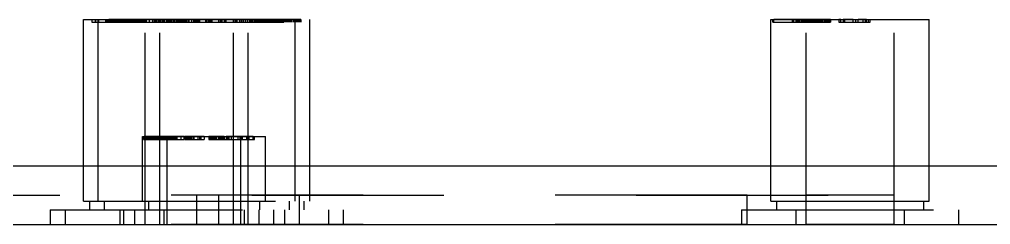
# Model space of a CAD drawing. Header units: millimetres. Extents: x 1262 to 3787, y 0 to 841.
# Drawn here: x 2846.92 to 2880, y 627.16 to 634.16 of the extents above; entities that cross this region are included whole.
import ezdxf

# ---------------------------------------------------------------- set-up
doc = ezdxf.new("R2010")
doc.units = ezdxf.units.MM
doc.header["$LTSCALE"] = 65.395
doc.linetypes.add('HIDDEN', pattern=[0.2, 0.1, -0.1])
doc.layers.get('0').update_dxf_attribs({"linetype": 'CONTINUOUS'})
doc.layers.add('02___PRT_ALL_AXES', color=7, linetype='CONTINUOUS')
doc.layers.add('DEFAULT_2', color=8, linetype='HIDDEN')

msp = doc.modelspace()

# ---------------------------------------------------------------- linework, layer by layer
at = {"color": 3, "linetype": 'Continuous'}
for p, q in [((2749.21, 629.158), (3161.21, 629.158)), ((2750.21, 627.158), (2951.426, 627.158))]:
    msp.add_line(p, q, dxfattribs=at)
at = {"layer": '02___PRT_ALL_AXES', "color": 8, "linetype": 'HIDDEN'}
for p, q in [((2849.11, 627.958), (2849.11, 634.158)), ((2849.11, 634.158), (2856.81, 634.158)), ((2849.61, 627.958), (2849.61, 634.158)), ((2851.21, 627.158), (2851.21, 634.158)), ((2851.71, 627.158), (2851.71, 634.158)), ((2854.21, 627.158), (2854.21, 634.158)), ((2854.71, 627.158), (2854.71, 634.158)), ((2856.31, 627.958), (2856.31, 634.158)), ((2856.81, 627.958), (2856.81, 634.158)), ((2872.51, 627.958), (2872.51, 634.158)), ((2872.51, 634.158), (2877.91, 634.158)), ((2873.71, 627.158), (2873.71, 634.158)), ((2876.71, 627.158), (2876.71, 634.158)), ((2877.91, 627.958), (2877.91, 634.158)), ((2851.12, 627.958), (2851.12, 630.158)), ((2851.12, 630.158), (2855.3, 630.158)), ((2851.96, 627.158), (2851.96, 630.158)), ((2854.46, 627.158), (2854.46, 630.158)), ((2855.3, 627.958), (2855.3, 630.158)), ((2871.71, 628.158), (2851.21, 628.158)), ((2852.96, 627.158), (2852.96, 628.158)), ((2853.71, 627.158), (2853.71, 628.158)), ((2856.46, 627.158), (2856.46, 628.158)), ((2871.71, 627.158), (2871.71, 628.158)), ((2876.71, 628.158), (2873.71, 628.158)), ((2871.71, 627.158), (2851.21, 627.158)), ((2876.71, 627.158), (2873.71, 627.158))]:
    msp.add_line(p, q, dxfattribs=at)
at = {"layer": 'DEFAULT_2', "color": 8, "linetype": 'HIDDEN'}
for p, q in [((2849.11, 627.958), (2849.11, 634.158)), ((2849.393, 634.158), (2849.393, 634.058)), ((2856.51, 634.158), (2849.393, 634.158)), ((2849.393, 634.058), (2856.51, 634.058)), ((2849.498, 634.158), (2849.498, 634.058)), ((2849.515, 634.158), (2849.515, 634.058)), ((2849.592, 634.158), (2849.592, 634.058)), ((2849.61, 627.958), (2849.61, 634.158)), ((2849.62, 634.158), (2849.62, 634.058)), ((2849.854, 634.158), (2849.854, 634.058)), ((2849.864, 634.158), (2849.864, 634.058)), ((2849.88, 634.158), (2849.88, 634.058)), ((2849.893, 634.158), (2849.893, 634.058)), ((2849.903, 634.158), (2849.903, 634.058)), ((2849.928, 634.158), (2849.928, 634.058)), ((2849.97, 634.158), (2849.97, 634.058)), ((2849.982, 634.158), (2849.982, 634.058)), ((2849.984, 634.158), (2849.984, 634.058)), ((2849.998, 634.158), (2849.998, 634.058)), ((2850.006, 634.158), (2850.006, 634.058)), ((2850.01, 634.158), (2850.01, 634.058)), ((2850.014, 634.158), (2850.014, 634.058)), ((2850.026, 634.158), (2850.026, 634.058)), ((2850.05, 634.158), (2850.05, 634.058)), ((2850.074, 634.158), (2850.074, 634.058)), ((2850.092, 634.158), (2850.092, 634.058)), ((2850.107, 634.158), (2850.107, 634.058)), ((2850.12, 634.158), (2850.12, 634.058)), ((2850.127, 634.158), (2850.127, 634.058)), ((2850.149, 634.158), (2850.149, 634.058)), ((2850.169, 634.158), (2850.169, 634.058)), ((2850.177, 634.158), (2850.177, 634.058)), ((2850.216, 634.158), (2850.216, 634.058)), ((2850.236, 634.158), (2850.236, 634.058)), ((2850.239, 634.158), (2850.239, 634.058)), ((2850.25, 634.158), (2850.25, 634.058)), ((2850.267, 634.158), (2850.267, 634.058)), ((2850.273, 634.158), (2850.273, 634.058)), ((2850.291, 634.158), (2850.291, 634.058)), ((2850.306, 634.158), (2850.306, 634.058)), ((2850.329, 634.158), (2850.329, 634.058)), ((2850.333, 634.158), (2850.333, 634.058)), ((2850.338, 634.158), (2850.338, 634.058)), ((2850.341, 634.158), (2850.341, 634.058)), ((2850.342, 634.158), (2850.342, 634.058)), ((2850.348, 634.158), (2850.348, 634.058)), ((2850.354, 634.158), (2850.354, 634.058)), ((2850.364, 634.158), (2850.364, 634.058)), ((2850.373, 634.158), (2850.373, 634.058)), ((2850.38, 634.158), (2850.38, 634.058)), ((2850.389, 634.158), (2850.389, 634.058)), ((2850.403, 634.158), (2850.403, 634.058)), ((2850.418, 634.158), (2850.418, 634.058)), ((2850.424, 634.158), (2850.424, 634.058)), ((2850.428, 634.158), (2850.428, 634.058)), ((2850.43, 634.158), (2850.43, 634.058)), ((2850.444, 634.158), (2850.444, 634.058)), ((2850.446, 634.158), (2850.446, 634.058)), ((2850.467, 634.158), (2850.467, 634.058)), ((2850.47, 634.158), (2850.47, 634.058)), ((2850.482, 634.158), (2850.482, 634.058)), ((2850.484, 634.158), (2850.484, 634.058)), ((2850.5, 634.158), (2850.5, 634.058)), ((2850.506, 634.158), (2850.506, 634.058)), ((2850.51, 634.158), (2850.51, 634.058)), ((2850.514, 634.158), (2850.514, 634.058)), ((2850.526, 634.158), (2850.526, 634.058)), ((2850.55, 634.158), (2850.55, 634.058)), ((2850.57, 634.158), (2850.57, 634.058)), ((2850.574, 634.158), (2850.574, 634.058)), ((2850.584, 634.158), (2850.584, 634.058)), ((2850.607, 634.158), (2850.607, 634.058)), ((2850.627, 634.158), (2850.627, 634.058)), ((2850.633, 634.158), (2850.633, 634.058)), ((2850.649, 634.158), (2850.649, 634.058)), ((2850.665, 634.158), (2850.665, 634.058)), ((2850.669, 634.158), (2850.669, 634.058)), ((2850.677, 634.158), (2850.677, 634.058)), ((2850.716, 634.158), (2850.716, 634.058)), ((2850.736, 634.158), (2850.736, 634.058)), ((2850.739, 634.158), (2850.739, 634.058)), ((2850.74, 634.158), (2850.74, 634.058)), ((2850.75, 634.158), (2850.75, 634.058)), ((2850.767, 634.158), (2850.767, 634.058)), ((2850.773, 634.158), (2850.773, 634.058)), ((2850.791, 634.158), (2850.791, 634.058)), ((2850.806, 634.158), (2850.806, 634.058)), ((2850.829, 634.158), (2850.829, 634.058)), ((2850.833, 634.158), (2850.833, 634.058)), ((2850.838, 634.158), (2850.838, 634.058)), ((2850.839, 634.158), (2850.839, 634.058)), ((2850.841, 634.158), (2850.841, 634.058)), ((2850.842, 634.158), (2850.842, 634.058)), ((2850.848, 634.158), (2850.848, 634.058)), ((2850.873, 634.158), (2850.873, 634.058)), ((2850.889, 634.158), (2850.889, 634.058)), ((2850.918, 634.158), (2850.918, 634.058)), ((2850.924, 634.158), (2850.924, 634.058)), ((2850.93, 634.158), (2850.93, 634.058)), ((2850.944, 634.158), (2850.944, 634.058)), ((2850.946, 634.158), (2850.946, 634.058)), ((2850.952, 634.158), (2850.952, 634.058)), ((2850.967, 634.158), (2850.967, 634.058)), ((2851, 634.158), (2851, 634.058)), ((2851.014, 634.158), (2851.014, 634.058)), ((2851.057, 634.158), (2851.057, 634.058)), ((2851.07, 634.158), (2851.07, 634.058)), ((2851.084, 634.158), (2851.084, 634.058)), ((2851.088, 634.158), (2851.088, 634.058)), ((2851.133, 634.158), (2851.133, 634.058)), ((2851.145, 634.158), (2851.145, 634.058)), ((2851.165, 634.158), (2851.165, 634.058)), ((2851.193, 634.158), (2851.193, 634.058)), ((2851.24, 634.158), (2851.24, 634.058)), ((2851.339, 634.158), (2851.339, 634.058)), ((2851.452, 634.158), (2851.452, 634.058)), ((2851.514, 634.158), (2851.514, 634.058)), ((2851.557, 634.158), (2851.557, 634.058)), ((2851.588, 634.158), (2851.588, 634.058)), ((2851.645, 634.158), (2851.645, 634.058)), ((2851.693, 634.158), (2851.693, 634.058)), ((2851.717, 634.158), (2851.717, 634.058)), ((2851.775, 634.158), (2851.775, 634.058)), ((2851.823, 634.158), (2851.823, 634.058)), ((2851.825, 634.158), (2851.825, 634.058)), ((2851.851, 634.158), (2851.851, 634.058)), ((2851.918, 634.158), (2851.918, 634.058)), ((2851.938, 634.158), (2851.938, 634.058)), ((2851.946, 634.158), (2851.946, 634.058)), ((2851.952, 634.158), (2851.952, 634.058)), ((2851.981, 634.158), (2851.981, 634.058)), ((2851.993, 634.158), (2851.993, 634.058)), ((2852.036, 634.158), (2852.036, 634.058)), ((2852.061, 634.158), (2852.061, 634.058)), ((2852.092, 634.158), (2852.092, 634.058)), ((2852.114, 634.158), (2852.114, 634.058)), ((2852.174, 634.158), (2852.174, 634.058)), ((2852.196, 634.158), (2852.196, 634.058)), ((2852.217, 634.158), (2852.217, 634.058)), ((2852.275, 634.158), (2852.275, 634.058)), ((2852.28, 634.158), (2852.28, 634.058)), ((2852.282, 634.158), (2852.282, 634.058)), ((2852.323, 634.158), (2852.323, 634.058)), ((2852.325, 634.158), (2852.325, 634.058)), ((2852.351, 634.158), (2852.351, 634.058)), ((2852.351, 634.158), (2852.351, 634.058)), ((2852.369, 634.158), (2852.369, 634.058)), ((2852.403, 634.158), (2852.403, 634.058)), ((2852.418, 634.158), (2852.418, 634.058)), ((2852.438, 634.158), (2852.438, 634.058)), ((2852.446, 634.158), (2852.446, 634.058)), ((2852.452, 634.158), (2852.452, 634.058)), ((2852.466, 634.158), (2852.466, 634.058)), ((2852.481, 634.158), (2852.481, 634.058)), ((2852.493, 634.158), (2852.493, 634.058)), ((2852.522, 634.158), (2852.522, 634.058)), ((2852.536, 634.158), (2852.536, 634.058)), ((2852.561, 634.158), (2852.561, 634.058)), ((2852.592, 634.158), (2852.592, 634.058)), ((2852.614, 634.158), (2852.614, 634.058)), ((2852.674, 634.158), (2852.674, 634.058)), ((2852.696, 634.158), (2852.696, 634.058)), ((2852.78, 634.158), (2852.78, 634.058)), ((2852.782, 634.158), (2852.782, 634.058)), ((2852.851, 634.158), (2852.851, 634.058)), ((2852.858, 634.158), (2852.858, 634.058)), ((2852.869, 634.158), (2852.869, 634.058)), ((2852.903, 634.158), (2852.903, 634.058)), ((2852.938, 634.158), (2852.938, 634.058)), ((2852.966, 634.158), (2852.966, 634.058)), ((2852.978, 634.158), (2852.978, 634.058)), ((2853.022, 634.158), (2853.022, 634.058)), ((2853.061, 634.158), (2853.061, 634.058)), ((2853.259, 634.158), (2853.259, 634.058)), ((2853.292, 634.158), (2853.292, 634.058)), ((2853.308, 634.158), (2853.308, 634.058)), ((2853.358, 634.158), (2853.358, 634.058)), ((2853.391, 634.158), (2853.391, 634.058)), ((2853.419, 634.158), (2853.419, 634.058)), ((2853.452, 634.158), (2853.452, 634.058)), ((2853.478, 634.158), (2853.478, 634.058)), ((2853.7, 634.158), (2853.7, 634.058)), ((2853.759, 634.158), (2853.759, 634.058)), ((2853.773, 634.158), (2853.773, 634.058)), ((2853.789, 634.158), (2853.789, 634.058)), ((2853.792, 634.158), (2853.792, 634.058)), ((2853.808, 634.158), (2853.808, 634.058)), ((2853.82, 634.158), (2853.82, 634.058)), ((2853.891, 634.158), (2853.891, 634.058)), ((2853.919, 634.158), (2853.919, 634.058)), ((2853.933, 634.158), (2853.933, 634.058)), ((2853.952, 634.158), (2853.952, 634.058)), ((2854.2, 634.158), (2854.2, 634.058)), ((2854.257, 634.158), (2854.257, 634.058)), ((2854.273, 634.158), (2854.273, 634.058)), ((2854.289, 634.158), (2854.289, 634.058)), ((2854.319, 634.158), (2854.319, 634.058)), ((2854.32, 634.158), (2854.32, 634.058)), ((2854.328, 634.158), (2854.328, 634.058)), ((2854.413, 634.158), (2854.413, 634.058)), ((2854.433, 634.158), (2854.433, 634.058)), ((2854.488, 634.158), (2854.488, 634.058)), ((2854.494, 634.158), (2854.494, 634.058)), ((2854.556, 634.158), (2854.556, 634.058)), ((2854.621, 634.158), (2854.621, 634.058)), ((2854.696, 634.158), (2854.696, 634.058)), ((2854.757, 634.158), (2854.757, 634.058)), ((2854.777, 634.158), (2854.777, 634.058)), ((2854.819, 634.158), (2854.819, 634.058)), ((2854.828, 634.158), (2854.828, 634.058)), ((2854.862, 634.158), (2854.862, 634.058)), ((2854.866, 634.158), (2854.866, 634.058)), ((2854.913, 634.158), (2854.913, 634.058)), ((2854.944, 634.158), (2854.944, 634.058)), ((2854.988, 634.158), (2854.988, 634.058)), ((2854.994, 634.158), (2854.994, 634.058)), ((2855.007, 634.158), (2855.007, 634.058)), ((2855.009, 634.158), (2855.009, 634.058)), ((2855.019, 634.158), (2855.019, 634.058)), ((2855.022, 634.158), (2855.022, 634.058)), ((2855.036, 634.158), (2855.036, 634.058)), ((2855.056, 634.158), (2855.056, 634.058)), ((2855.061, 634.158), (2855.061, 634.058)), ((2855.082, 634.158), (2855.082, 634.058)), ((2855.112, 634.158), (2855.112, 634.058)), ((2855.116, 634.158), (2855.116, 634.058)), ((2855.121, 634.158), (2855.121, 634.058)), ((2855.129, 634.158), (2855.129, 634.058)), ((2855.142, 634.158), (2855.142, 634.058)), ((2855.142, 634.158), (2855.142, 634.058)), ((2855.149, 634.158), (2855.149, 634.058)), ((2855.153, 634.158), (2855.153, 634.058)), ((2855.163, 634.158), (2855.163, 634.058)), ((2855.164, 634.158), (2855.164, 634.058)), ((2855.165, 634.158), (2855.165, 634.058)), ((2855.169, 634.158), (2855.169, 634.058)), ((2855.171, 634.158), (2855.171, 634.058)), ((2855.187, 634.158), (2855.187, 634.058)), ((2855.196, 634.158), (2855.196, 634.058)), ((2855.226, 634.158), (2855.226, 634.058)), ((2855.231, 634.158), (2855.231, 634.058)), ((2855.239, 634.158), (2855.239, 634.058)), ((2855.252, 634.158), (2855.252, 634.058)), ((2855.257, 634.158), (2855.257, 634.058)), ((2855.266, 634.158), (2855.266, 634.058)), ((2855.269, 634.158), (2855.269, 634.058)), ((2855.273, 634.158), (2855.273, 634.058)), ((2855.277, 634.158), (2855.277, 634.058)), ((2855.288, 634.158), (2855.288, 634.058)), ((2855.303, 634.158), (2855.303, 634.058)), ((2855.328, 634.158), (2855.328, 634.058)), ((2855.343, 634.158), (2855.343, 634.058)), ((2855.354, 634.158), (2855.354, 634.058)), ((2855.36, 634.158), (2855.36, 634.058)), ((2855.362, 634.158), (2855.362, 634.058)), ((2855.366, 634.158), (2855.366, 634.058)), ((2855.368, 634.158), (2855.368, 634.058)), ((2855.379, 634.158), (2855.379, 634.058)), ((2855.383, 634.158), (2855.383, 634.058)), ((2855.404, 634.158), (2855.404, 634.058)), ((2855.405, 634.158), (2855.405, 634.058)), ((2855.42, 634.158), (2855.42, 634.058)), ((2855.432, 634.158), (2855.432, 634.058)), ((2855.444, 634.158), (2855.444, 634.058)), ((2855.452, 634.158), (2855.452, 634.058)), ((2855.453, 634.158), (2855.453, 634.058)), ((2855.456, 634.158), (2855.456, 634.058)), ((2855.487, 634.158), (2855.487, 634.058)), ((2855.506, 634.158), (2855.506, 634.058)), ((2855.507, 634.158), (2855.507, 634.058)), ((2855.508, 634.158), (2855.508, 634.058)), ((2855.509, 634.158), (2855.509, 634.058)), ((2855.518, 634.158), (2855.518, 634.058)), ((2855.519, 634.158), (2855.519, 634.058)), ((2855.522, 634.158), (2855.522, 634.058)), ((2855.522, 634.158), (2855.522, 634.058)), ((2855.525, 634.158), (2855.525, 634.058)), ((2855.536, 634.158), (2855.536, 634.058)), ((2855.537, 634.158), (2855.537, 634.058)), ((2855.539, 634.158), (2855.539, 634.058)), ((2855.541, 634.158), (2855.541, 634.058)), ((2855.553, 634.158), (2855.553, 634.058)), ((2855.561, 634.158), (2855.561, 634.058)), ((2855.582, 634.158), (2855.582, 634.058)), ((2855.587, 634.158), (2855.587, 634.058)), ((2855.588, 634.158), (2855.588, 634.058)), ((2855.593, 634.158), (2855.593, 634.058)), ((2855.612, 634.158), (2855.612, 634.058)), ((2855.616, 634.158), (2855.616, 634.058)), ((2855.629, 634.158), (2855.629, 634.058)), ((2855.64, 634.158), (2855.64, 634.058)), ((2855.642, 634.158), (2855.642, 634.058)), ((2855.642, 634.158), (2855.642, 634.058)), ((2855.649, 634.158), (2855.649, 634.058)), ((2855.653, 634.158), (2855.653, 634.058)), ((2855.663, 634.158), (2855.663, 634.058)), ((2855.664, 634.158), (2855.664, 634.058)), ((2855.665, 634.158), (2855.665, 634.058)), ((2855.669, 634.158), (2855.669, 634.058)), ((2855.671, 634.158), (2855.671, 634.058)), ((2855.672, 634.158), (2855.672, 634.058)), ((2855.676, 634.158), (2855.676, 634.058)), ((2855.687, 634.158), (2855.687, 634.058)), ((2855.704, 634.158), (2855.704, 634.058)), ((2855.726, 634.158), (2855.726, 634.058)), ((2855.731, 634.158), (2855.731, 634.058)), ((2855.739, 634.158), (2855.739, 634.058)), ((2855.752, 634.158), (2855.752, 634.058)), ((2855.757, 634.158), (2855.757, 634.058)), ((2855.757, 634.158), (2855.757, 634.058)), ((2855.761, 634.158), (2855.761, 634.058)), ((2855.766, 634.158), (2855.766, 634.058)), ((2855.769, 634.158), (2855.769, 634.058)), ((2855.771, 634.158), (2855.771, 634.058)), ((2855.773, 634.158), (2855.773, 634.058)), ((2855.785, 634.158), (2855.785, 634.058)), ((2855.788, 634.158), (2855.788, 634.058)), ((2855.789, 634.158), (2855.789, 634.058)), ((2855.803, 634.158), (2855.803, 634.058)), ((2855.805, 634.158), (2855.805, 634.058)), ((2855.821, 634.158), (2855.821, 634.058)), ((2855.826, 634.158), (2855.826, 634.058)), ((2855.828, 634.158), (2855.828, 634.058)), ((2855.843, 634.158), (2855.843, 634.058)), ((2855.849, 634.158), (2855.849, 634.058)), ((2855.852, 634.158), (2855.852, 634.058)), ((2855.854, 634.158), (2855.854, 634.058)), ((2855.86, 634.158), (2855.86, 634.058)), ((2855.867, 634.158), (2855.867, 634.058)), ((2855.868, 634.158), (2855.868, 634.058)), ((2855.872, 634.158), (2855.872, 634.058)), ((2855.879, 634.158), (2855.879, 634.058)), ((2855.883, 634.158), (2855.883, 634.058)), ((2855.887, 634.158), (2855.887, 634.058)), ((2855.887, 634.158), (2855.887, 634.058)), ((2855.898, 634.158), (2855.898, 634.058)), ((2855.903, 634.158), (2855.903, 634.058)), ((2855.904, 634.158), (2855.904, 634.058)), ((2855.905, 634.158), (2855.905, 634.058)), ((2855.914, 634.158), (2855.914, 634.058)), ((2855.92, 634.158), (2855.92, 634.058)), ((2855.932, 634.158), (2855.932, 634.058)), ((2855.936, 634.158), (2855.936, 634.058)), ((2855.952, 634.158), (2855.952, 634.058)), ((2855.953, 634.158), (2855.953, 634.058)), ((2855.954, 634.158), (2855.954, 634.058)), ((2855.956, 634.158), (2855.956, 634.058)), ((2855.978, 634.158), (2855.978, 634.058)), ((2855.987, 634.158), (2855.987, 634.058)), ((2855.993, 634.158), (2855.993, 634.058)), ((2856.003, 634.158), (2856.003, 634.058)), ((2856.006, 634.158), (2856.006, 634.058)), ((2856.008, 634.158), (2856.008, 634.058)), ((2856.01, 634.158), (2856.01, 634.058)), ((2856.018, 634.158), (2856.018, 634.058)), ((2856.022, 634.158), (2856.022, 634.058)), ((2856.025, 634.158), (2856.025, 634.058)), ((2856.037, 634.158), (2856.037, 634.058)), ((2856.039, 634.158), (2856.039, 634.058)), ((2856.041, 634.158), (2856.041, 634.058)), ((2856.053, 634.158), (2856.053, 634.058)), ((2856.087, 634.158), (2856.087, 634.058)), ((2856.088, 634.158), (2856.088, 634.058)), ((2856.093, 634.158), (2856.093, 634.058)), ((2856.14, 634.158), (2856.14, 634.058)), ((2856.172, 634.158), (2856.172, 634.058)), ((2856.176, 634.158), (2856.176, 634.058)), ((2856.204, 634.158), (2856.204, 634.058)), ((2856.257, 634.158), (2856.257, 634.058)), ((2856.261, 634.158), (2856.261, 634.058)), ((2856.271, 634.158), (2856.271, 634.058)), ((2856.285, 634.158), (2856.285, 634.058)), ((2856.289, 634.158), (2856.289, 634.058)), ((2856.305, 634.158), (2856.305, 634.058)), ((2856.31, 627.958), (2856.31, 634.158)), ((2856.321, 634.158), (2856.321, 634.058)), ((2856.326, 634.158), (2856.326, 634.058)), ((2856.349, 634.158), (2856.349, 634.058)), ((2856.352, 634.158), (2856.352, 634.058)), ((2856.367, 634.158), (2856.367, 634.058)), ((2856.372, 634.158), (2856.372, 634.058)), ((2856.387, 634.158), (2856.387, 634.058)), ((2856.387, 634.158), (2856.387, 634.058)), ((2856.398, 634.158), (2856.398, 634.058)), ((2856.403, 634.158), (2856.403, 634.058)), ((2856.414, 634.158), (2856.414, 634.058)), ((2856.432, 634.158), (2856.432, 634.058)), ((2856.436, 634.158), (2856.436, 634.058)), ((2856.454, 634.158), (2856.454, 634.058)), ((2856.478, 634.158), (2856.478, 634.058)), ((2856.493, 634.158), (2856.493, 634.058)), ((2856.503, 634.158), (2856.503, 634.058)), ((2856.51, 634.158), (2856.51, 634.058)), ((2856.81, 627.958), (2856.81, 634.158)), ((2872.51, 627.958), (2872.51, 634.158)), ((2872.585, 634.058), (2872.585, 634.158)), ((2872.585, 634.058), (2874.543, 634.058)), ((2872.616, 634.058), (2872.616, 634.158)), ((2874.543, 634.158), (2872.616, 634.158)), ((2873.237, 634.158), (2873.237, 634.058)), ((2873.242, 634.158), (2873.242, 634.058)), ((2873.262, 634.158), (2873.262, 634.058)), ((2873.286, 634.158), (2873.286, 634.058)), ((2873.365, 634.158), (2873.365, 634.058)), ((2873.38, 634.158), (2873.38, 634.058)), ((2873.384, 634.158), (2873.384, 634.058)), ((2873.393, 634.158), (2873.393, 634.058)), ((2873.408, 634.158), (2873.408, 634.058)), ((2873.41, 634.158), (2873.41, 634.058)), ((2873.419, 634.158), (2873.419, 634.058)), ((2873.442, 634.158), (2873.442, 634.058)), ((2873.451, 634.158), (2873.451, 634.058)), ((2873.453, 634.158), (2873.453, 634.058)), ((2873.469, 634.158), (2873.469, 634.058)), ((2873.477, 634.158), (2873.477, 634.058)), ((2873.481, 634.158), (2873.481, 634.058)), ((2873.529, 634.158), (2873.529, 634.058)), ((2873.575, 634.158), (2873.575, 634.058)), ((2873.599, 634.158), (2873.599, 634.058)), ((2873.603, 634.158), (2873.603, 634.058)), ((2873.606, 634.158), (2873.606, 634.058)), ((2873.618, 634.158), (2873.618, 634.058)), ((2873.619, 634.158), (2873.619, 634.058)), ((2873.624, 634.158), (2873.624, 634.058)), ((2873.633, 634.158), (2873.633, 634.058)), ((2873.637, 634.158), (2873.637, 634.058)), ((2873.662, 634.158), (2873.662, 634.058)), ((2873.687, 634.158), (2873.687, 634.058)), ((2873.703, 634.158), (2873.703, 634.058)), ((2873.707, 634.158), (2873.707, 634.058)), ((2873.717, 634.158), (2873.717, 634.058)), ((2873.723, 634.158), (2873.723, 634.058)), ((2873.741, 634.158), (2873.741, 634.058)), ((2873.743, 634.058), (2873.743, 634.158)), ((2873.751, 634.158), (2873.751, 634.058)), ((2873.792, 634.158), (2873.792, 634.058)), ((2873.82, 634.158), (2873.82, 634.058)), ((2873.83, 634.158), (2873.83, 634.058)), ((2873.862, 634.158), (2873.862, 634.058)), ((2873.865, 634.158), (2873.865, 634.058)), ((2873.888, 634.158), (2873.888, 634.058)), ((2873.896, 634.058), (2873.896, 634.158)), ((2873.903, 634.158), (2873.903, 634.058)), ((2873.906, 634.158), (2873.906, 634.058)), ((2873.91, 634.158), (2873.91, 634.058)), ((2873.927, 634.158), (2873.927, 634.058)), ((2873.969, 634.158), (2873.969, 634.058)), ((2873.971, 634.158), (2873.971, 634.058)), ((2873.972, 634.158), (2873.972, 634.058)), ((2873.977, 634.158), (2873.977, 634.058)), ((2873.983, 634.158), (2873.983, 634.058)), ((2873.999, 634.158), (2873.999, 634.058)), ((2874.024, 634.158), (2874.024, 634.058)), ((2874.027, 634.158), (2874.027, 634.058)), ((2874.066, 634.158), (2874.066, 634.058)), ((2874.068, 634.158), (2874.068, 634.058)), ((2874.068, 634.158), (2874.068, 634.058)), ((2874.074, 634.158), (2874.074, 634.058)), ((2874.087, 634.158), (2874.087, 634.058)), ((2874.095, 634.158), (2874.095, 634.058)), ((2874.131, 634.158), (2874.131, 634.058)), ((2874.139, 634.158), (2874.139, 634.058)), ((2874.141, 634.158), (2874.141, 634.058)), ((2874.143, 634.158), (2874.143, 634.058)), ((2874.171, 634.158), (2874.171, 634.058)), ((2874.18, 634.158), (2874.18, 634.058)), ((2874.21, 634.158), (2874.21, 634.058)), ((2874.243, 634.158), (2874.243, 634.058)), ((2874.261, 634.158), (2874.261, 634.058)), ((2874.315, 634.158), (2874.315, 634.058)), ((2874.316, 634.158), (2874.316, 634.058)), ((2874.352, 634.158), (2874.352, 634.058)), ((2874.393, 634.158), (2874.393, 634.058)), ((2874.425, 634.158), (2874.425, 634.058)), ((2874.428, 634.158), (2874.428, 634.058)), ((2874.466, 634.158), (2874.466, 634.058)), ((2874.515, 634.158), (2874.515, 634.058)), ((2874.517, 634.158), (2874.517, 634.058)), ((2874.543, 634.158), (2874.543, 634.058)), ((2874.832, 634.158), (2874.832, 634.058)), ((2874.9, 634.158), (2874.832, 634.158)), ((2874.832, 634.058), (2875.898, 634.058)), ((2874.9, 634.058), (2874.9, 634.158)), ((2874.972, 634.158), (2874.972, 634.058)), ((2875.319, 634.158), (2874.972, 634.158)), ((2875.019, 634.158), (2875.019, 634.058)), ((2875.027, 634.058), (2875.027, 634.158)), ((2875.319, 634.058), (2875.319, 634.158)), ((2875.395, 634.158), (2875.395, 634.058)), ((2875.486, 634.058), (2875.486, 634.158)), ((2875.775, 634.158), (2875.486, 634.158)), ((2875.643, 634.158), (2875.643, 634.058)), ((2875.72, 634.158), (2875.72, 634.058)), ((2875.775, 634.058), (2875.775, 634.158)), ((2875.83, 634.158), (2875.83, 634.058)), ((2875.898, 634.058), (2875.898, 634.158)), ((2877.91, 627.958), (2877.91, 634.158)), ((2851.12, 627.958), (2851.12, 630.158)), ((2851.146, 630.158), (2851.146, 630.058)), ((2851.146, 630.058), (2852.528, 630.058)), ((2851.15, 630.158), (2851.15, 630.058)), ((2851.168, 630.158), (2851.168, 630.058)), ((2851.17, 630.058), (2851.17, 630.158)), ((2852.528, 630.158), (2851.17, 630.158)), ((2851.189, 630.158), (2851.189, 630.058)), ((2851.194, 630.158), (2851.194, 630.058)), ((2851.222, 630.158), (2851.222, 630.058)), ((2851.223, 630.158), (2851.223, 630.058)), ((2851.228, 630.158), (2851.228, 630.058)), ((2851.232, 630.158), (2851.232, 630.058)), ((2851.234, 630.158), (2851.234, 630.058)), ((2851.238, 630.158), (2851.238, 630.058)), ((2851.256, 630.158), (2851.256, 630.058)), ((2851.267, 630.158), (2851.267, 630.058)), ((2851.269, 630.158), (2851.269, 630.058)), ((2851.271, 630.158), (2851.271, 630.058)), ((2851.282, 630.158), (2851.282, 630.058)), ((2851.287, 630.158), (2851.287, 630.058)), ((2851.321, 630.158), (2851.321, 630.058)), ((2851.322, 630.158), (2851.322, 630.058)), ((2851.327, 630.158), (2851.327, 630.058)), ((2851.341, 630.158), (2851.341, 630.058)), ((2851.354, 630.158), (2851.354, 630.058)), ((2851.367, 630.158), (2851.367, 630.058)), ((2851.388, 630.158), (2851.388, 630.058)), ((2851.405, 630.158), (2851.405, 630.058)), ((2851.438, 630.158), (2851.438, 630.058)), ((2851.442, 630.158), (2851.442, 630.058)), ((2851.473, 630.158), (2851.473, 630.058)), ((2851.481, 630.158), (2851.481, 630.058)), ((2851.484, 630.158), (2851.484, 630.058)), ((2851.514, 630.158), (2851.514, 630.058)), ((2851.532, 630.158), (2851.532, 630.058)), ((2851.543, 630.158), (2851.543, 630.058)), ((2851.545, 630.158), (2851.545, 630.058)), ((2851.552, 630.158), (2851.552, 630.058)), ((2851.569, 630.158), (2851.569, 630.058)), ((2851.584, 630.158), (2851.584, 630.058)), ((2851.59, 630.158), (2851.59, 630.058)), ((2851.595, 630.158), (2851.595, 630.058)), ((2851.608, 630.158), (2851.608, 630.058)), ((2851.61, 630.158), (2851.61, 630.058)), ((2851.622, 630.158), (2851.622, 630.058)), ((2851.637, 630.158), (2851.637, 630.058)), ((2851.651, 630.158), (2851.651, 630.058)), ((2851.673, 630.158), (2851.673, 630.058)), ((2851.685, 630.158), (2851.685, 630.058)), ((2851.693, 630.158), (2851.693, 630.058)), ((2851.698, 630.158), (2851.698, 630.058)), ((2851.7, 630.158), (2851.7, 630.058)), ((2851.711, 630.158), (2851.711, 630.058)), ((2851.717, 630.158), (2851.717, 630.058)), ((2851.726, 630.158), (2851.726, 630.058)), ((2851.73, 630.158), (2851.73, 630.058)), ((2851.737, 630.158), (2851.737, 630.058)), ((2851.738, 630.158), (2851.738, 630.058)), ((2851.744, 630.158), (2851.744, 630.058)), ((2851.751, 630.158), (2851.751, 630.058)), ((2851.755, 630.158), (2851.755, 630.058)), ((2851.764, 630.158), (2851.764, 630.058)), ((2851.766, 630.158), (2851.766, 630.058)), ((2851.768, 630.158), (2851.768, 630.058)), ((2851.772, 630.158), (2851.772, 630.058)), ((2851.776, 630.158), (2851.776, 630.058)), ((2851.777, 630.158), (2851.777, 630.058)), ((2851.786, 630.158), (2851.786, 630.058)), ((2851.8, 630.158), (2851.8, 630.058)), ((2851.801, 630.158), (2851.801, 630.058)), ((2851.808, 630.158), (2851.808, 630.058)), ((2851.827, 630.158), (2851.827, 630.058)), ((2851.834, 630.158), (2851.834, 630.058)), ((2851.839, 630.158), (2851.839, 630.058)), ((2851.842, 630.158), (2851.842, 630.058)), ((2851.842, 630.158), (2851.842, 630.058)), ((2851.844, 630.158), (2851.844, 630.058)), ((2851.845, 630.058), (2851.845, 630.158)), ((2851.847, 630.158), (2851.847, 630.058)), ((2851.847, 630.158), (2851.847, 630.058)), ((2851.85, 630.158), (2851.85, 630.058)), ((2851.852, 630.158), (2851.852, 630.058)), ((2851.853, 630.158), (2851.853, 630.058)), ((2851.858, 630.158), (2851.858, 630.058)), ((2851.867, 630.158), (2851.867, 630.058)), ((2851.886, 630.158), (2851.886, 630.058)), ((2851.894, 630.158), (2851.894, 630.058)), ((2851.909, 630.158), (2851.909, 630.058)), ((2851.916, 630.058), (2851.916, 630.158)), ((2851.925, 630.158), (2851.925, 630.058)), ((2851.961, 630.158), (2851.961, 630.058)), ((2851.976, 630.158), (2851.976, 630.058)), ((2851.98, 630.158), (2851.98, 630.058)), ((2851.98, 630.158), (2851.98, 630.058)), ((2852.016, 630.158), (2852.016, 630.058)), ((2852.029, 630.158), (2852.029, 630.058)), ((2852.065, 630.158), (2852.065, 630.058)), ((2852.065, 630.158), (2852.065, 630.058)), ((2852.069, 630.158), (2852.069, 630.058)), ((2852.083, 630.158), (2852.083, 630.058)), ((2852.098, 630.158), (2852.098, 630.058)), ((2852.129, 630.158), (2852.129, 630.058)), ((2852.131, 630.158), (2852.131, 630.058)), ((2852.136, 630.158), (2852.136, 630.058)), ((2852.146, 630.158), (2852.146, 630.058)), ((2852.151, 630.158), (2852.151, 630.058)), ((2852.187, 630.158), (2852.187, 630.058)), ((2852.197, 630.158), (2852.197, 630.058)), ((2852.198, 630.158), (2852.198, 630.058)), ((2852.203, 630.158), (2852.203, 630.058)), ((2852.245, 630.158), (2852.245, 630.058)), ((2852.273, 630.158), (2852.273, 630.058)), ((2852.282, 630.158), (2852.282, 630.058)), ((2852.425, 630.158), (2852.425, 630.058)), ((2852.528, 630.158), (2852.528, 630.058)), ((2852.543, 630.158), (2852.543, 630.058)), ((2853.21, 630.158), (2852.543, 630.158)), ((2852.543, 630.058), (2853.21, 630.058)), ((2852.544, 630.158), (2852.544, 630.058)), ((2852.559, 630.158), (2852.559, 630.058)), ((2852.59, 630.158), (2852.59, 630.058)), ((2852.604, 630.158), (2852.604, 630.058)), ((2852.62, 630.158), (2852.62, 630.058)), ((2852.63, 630.158), (2852.63, 630.058)), ((2852.632, 630.158), (2852.632, 630.058)), ((2852.651, 630.158), (2852.651, 630.058)), ((2852.655, 630.158), (2852.655, 630.058)), ((2852.66, 630.158), (2852.66, 630.058)), ((2852.676, 630.158), (2852.676, 630.058)), ((2852.688, 630.158), (2852.688, 630.058)), ((2852.702, 630.158), (2852.702, 630.058)), ((2852.719, 630.058), (2852.719, 630.158)), ((2852.73, 630.158), (2852.73, 630.058)), ((2852.74, 630.158), (2852.74, 630.058)), ((2852.742, 630.158), (2852.742, 630.058)), ((2852.789, 630.158), (2852.789, 630.058)), ((2852.793, 630.158), (2852.793, 630.058)), ((2852.849, 630.158), (2852.849, 630.058)), ((2852.867, 630.158), (2852.867, 630.058)), ((2852.999, 630.158), (2852.999, 630.058)), ((2853.07, 630.058), (2853.07, 630.158)), ((2853.106, 630.158), (2853.106, 630.058)), ((2853.21, 630.158), (2853.21, 630.058)), ((2853.378, 630.158), (2853.378, 630.058)), ((2853.899, 630.158), (2853.378, 630.158)), ((2853.378, 630.058), (2854.932, 630.058)), ((2853.38, 630.158), (2853.38, 630.058)), ((2853.388, 630.158), (2853.388, 630.058)), ((2853.418, 630.158), (2853.418, 630.058)), ((2853.419, 630.158), (2853.419, 630.058)), ((2853.459, 630.158), (2853.459, 630.058)), ((2853.465, 630.158), (2853.465, 630.058)), ((2853.466, 630.158), (2853.466, 630.058)), ((2853.473, 630.158), (2853.473, 630.058)), ((2853.48, 630.158), (2853.48, 630.058)), ((2853.506, 630.158), (2853.506, 630.058)), ((2853.514, 630.158), (2853.514, 630.058)), ((2853.517, 630.158), (2853.517, 630.058)), ((2853.522, 630.058), (2853.522, 630.158)), ((2853.546, 630.158), (2853.546, 630.058)), ((2853.581, 630.158), (2853.581, 630.058)), ((2853.602, 630.158), (2853.602, 630.058)), ((2853.637, 630.158), (2853.637, 630.058)), ((2853.705, 630.158), (2853.705, 630.058)), ((2853.711, 630.158), (2853.711, 630.058)), ((2853.761, 630.158), (2853.761, 630.058)), ((2853.769, 630.158), (2853.769, 630.058)), ((2853.801, 630.158), (2853.801, 630.058)), ((2853.841, 630.158), (2853.841, 630.058)), ((2853.871, 630.158), (2853.871, 630.058)), ((2853.899, 630.158), (2853.899, 630.058)), ((2853.964, 630.158), (2853.964, 630.058)), ((2854.881, 630.158), (2853.964, 630.158)), ((2854.011, 630.158), (2854.011, 630.058)), ((2854.027, 630.058), (2854.027, 630.158)), ((2854.055, 630.158), (2854.055, 630.058)), ((2854.131, 630.158), (2854.131, 630.058)), ((2854.36, 630.158), (2854.36, 630.058)), ((2854.445, 630.058), (2854.445, 630.158)), ((2854.451, 630.158), (2854.451, 630.058)), ((2854.497, 630.158), (2854.497, 630.058)), ((2854.515, 630.058), (2854.515, 630.158)), ((2854.656, 630.158), (2854.656, 630.058)), ((2854.668, 630.058), (2854.668, 630.158)), ((2854.75, 630.058), (2854.75, 630.158)), ((2854.881, 630.058), (2854.881, 630.158)), ((2854.932, 630.058), (2854.932, 630.158)), ((2855.3, 627.958), (2855.3, 630.158)), ((2750.21, 628.158), (2951.426, 628.158)), ((2849.11, 627.958), (2856.81, 627.958)), ((2849.31, 627.958), (2849.31, 627.658)), ((2849.81, 627.958), (2849.81, 627.658)), ((2851.32, 627.958), (2851.32, 627.658)), ((2855.1, 627.958), (2855.1, 627.658)), ((2856.11, 627.958), (2856.11, 627.658)), ((2856.61, 627.958), (2856.61, 627.658)), ((2872.51, 627.958), (2877.91, 627.958)), ((2872.71, 627.958), (2872.71, 627.658)), ((2877.71, 627.958), (2877.71, 627.658)), ((2847.976, 627.658), (2847.976, 627.158)), ((2847.976, 627.658), (2857.944, 627.658)), ((2848.476, 627.658), (2848.476, 627.158)), ((2850.343, 627.658), (2850.343, 627.158)), ((2850.468, 627.658), (2850.468, 627.158)), ((2850.843, 627.658), (2850.843, 627.158)), ((2851.839, 627.658), (2851.839, 627.158)), ((2854.581, 627.658), (2854.581, 627.158)), ((2855.077, 627.658), (2855.077, 627.158)), ((2855.577, 627.658), (2855.577, 627.158)), ((2855.952, 627.658), (2855.952, 627.158)), ((2857.444, 627.658), (2857.444, 627.158)), ((2857.944, 627.658), (2857.944, 627.158)), ((2871.515, 627.658), (2871.515, 627.158)), ((2871.515, 627.658), (2878.905, 627.658)), ((2873.362, 627.658), (2873.362, 627.158)), ((2877.057, 627.658), (2877.057, 627.158)), ((2878.905, 627.658), (2878.905, 627.158))]:
    msp.add_line(p, q, dxfattribs=at)

doc.saveas('drawing.dxf')
